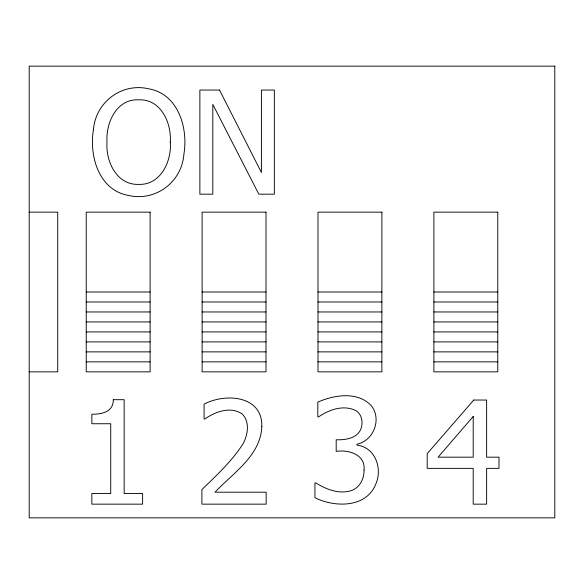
<?xml version="1.0" encoding="UTF-8"?>
<svg xmlns="http://www.w3.org/2000/svg" width="584" height="584" viewBox="0 0 584 584"><rect width="100%" height="100%" fill="white"/><g stroke="black" fill="none" stroke-linecap="round" stroke-linejoin="round"><path stroke-width="0.88" d="M29.2 212.153L57.714 212.153L57.714 371.847L29.2 371.847M86.235 292L150.11 292M202.122 292L265.997 292M318.003 292L381.878 292M433.897 292L497.772 292M86.235 301.979L150.11 301.979M202.122 301.979L265.997 301.979M318.003 301.979L381.878 301.979M433.897 301.979L497.772 301.979M86.235 311.958L150.11 311.958M202.122 311.958L265.997 311.958M318.003 311.958L381.878 311.958M433.897 311.958L497.772 311.958M86.235 321.945L150.11 321.945M202.122 321.945L265.997 321.945M318.003 321.945L381.878 321.945M433.897 321.945L497.772 321.945M86.235 331.924L150.11 331.924M202.122 331.924L265.997 331.924M318.003 331.924L381.878 331.924M433.897 331.924L497.772 331.924M86.235 341.903L150.11 341.903M202.122 341.903L265.997 341.903M318.003 341.903L381.878 341.903M433.897 341.903L497.772 341.903M86.235 351.882L150.11 351.882M202.122 351.882L265.997 351.882M318.003 351.882L381.878 351.882M433.897 351.882L497.772 351.882M86.235 361.861L150.11 361.861M202.122 361.861L265.997 361.861M318.003 361.861L381.878 361.861M433.897 361.861L497.772 361.861M170.294 142.146C171.776 161.257 160.688 185.223 138.693 184.383C116.698 185.223 105.529 161.279 107.018 142.146C105.668 123.063 116.457 98.667 138.693 99.842C160.885 98.813 171.667 123.049 170.294 142.146M93.425 129.809C88.98 155.884 98.878 190.413 128.589 195.443C155.731 201.743 181.938 181.858 183.894 154.191C188.325 128.137 178.303 93.915 148.723 88.812C121.611 82.439 95.55 102.237 93.425 129.809M364.022 470.105C364.336 478.661 359.605 487.961 351.123 490.699C338.815 494.378 326.325 489.414 315.915 482.968L314.937 482.968L314.937 497.721C334.69 507.569 366.307 508.131 375.804 484.056C382.673 468.631 375.388 447.271 356.963 445.139L356.963 444.161C373.862 440.818 382.184 418.487 370.935 405.281C357.182 391.171 334.121 394.937 317.805 402.135L317.805 416.888L318.645 416.888C329.354 409.369 344.334 404.325 356.612 411.019C362.409 415.406 363.27 423.436 360.591 429.795C356.225 438.642 345.056 440.051 336.194 439.759L336.194 451.366C348.641 449.476 365.803 454.622 364.022 470.105M261.829 426.539C260.69 455.666 233.06 472.952 214.978 492.202L266.165 492.202L266.165 504.153L201.903 504.153L201.903 489.545C216.715 475.215 232.103 461.01 243.229 443.497C247.85 434.525 249.981 422.21 242.462 414.166C230.855 405.953 215.394 411.574 204.838 418.991L204.072 418.991L204.072 404.164C225.205 392.915 262.618 395.266 261.829 426.539M113.311 399.69C113.413 412.019 101.82 414.304 91.849 414.231L91.849 423.743L110.726 423.743L110.726 493.531L91.849 493.531L91.849 504.153L142.613 504.153L142.613 493.531L124.151 493.531L124.151 399.69L113.311 399.69M473.201 416.472L438.102 457.17L473.201 457.17L473.201 416.472M473.763 400.04L427.196 453.673L427.196 468.353L473.201 468.353L473.201 504.153L486.625 504.153L486.625 468.353L499.006 468.353L499.006 457.17L486.625 457.17L486.625 400.04L473.763 400.04M554.8 66.153L29.2 66.153L29.2 517.847L554.8 517.847L554.8 66.153M219.526 90.053L199.874 90.053L199.874 194.173L212.81 194.173L212.81 104.39L258.822 194.173L274.341 194.173L274.341 90.053L261.406 90.053L261.406 172.492L219.526 90.053M150.11 212.153L86.235 212.153L86.235 371.847L150.11 371.847L150.11 212.153M265.997 212.153L202.122 212.153L202.122 371.847L265.997 371.847L265.997 212.153M381.878 212.153L318.003 212.153L318.003 371.847L381.878 371.847L381.878 212.153M497.772 212.153L433.897 212.153L433.897 371.847L497.772 371.847L497.772 212.153"/></g></svg>
